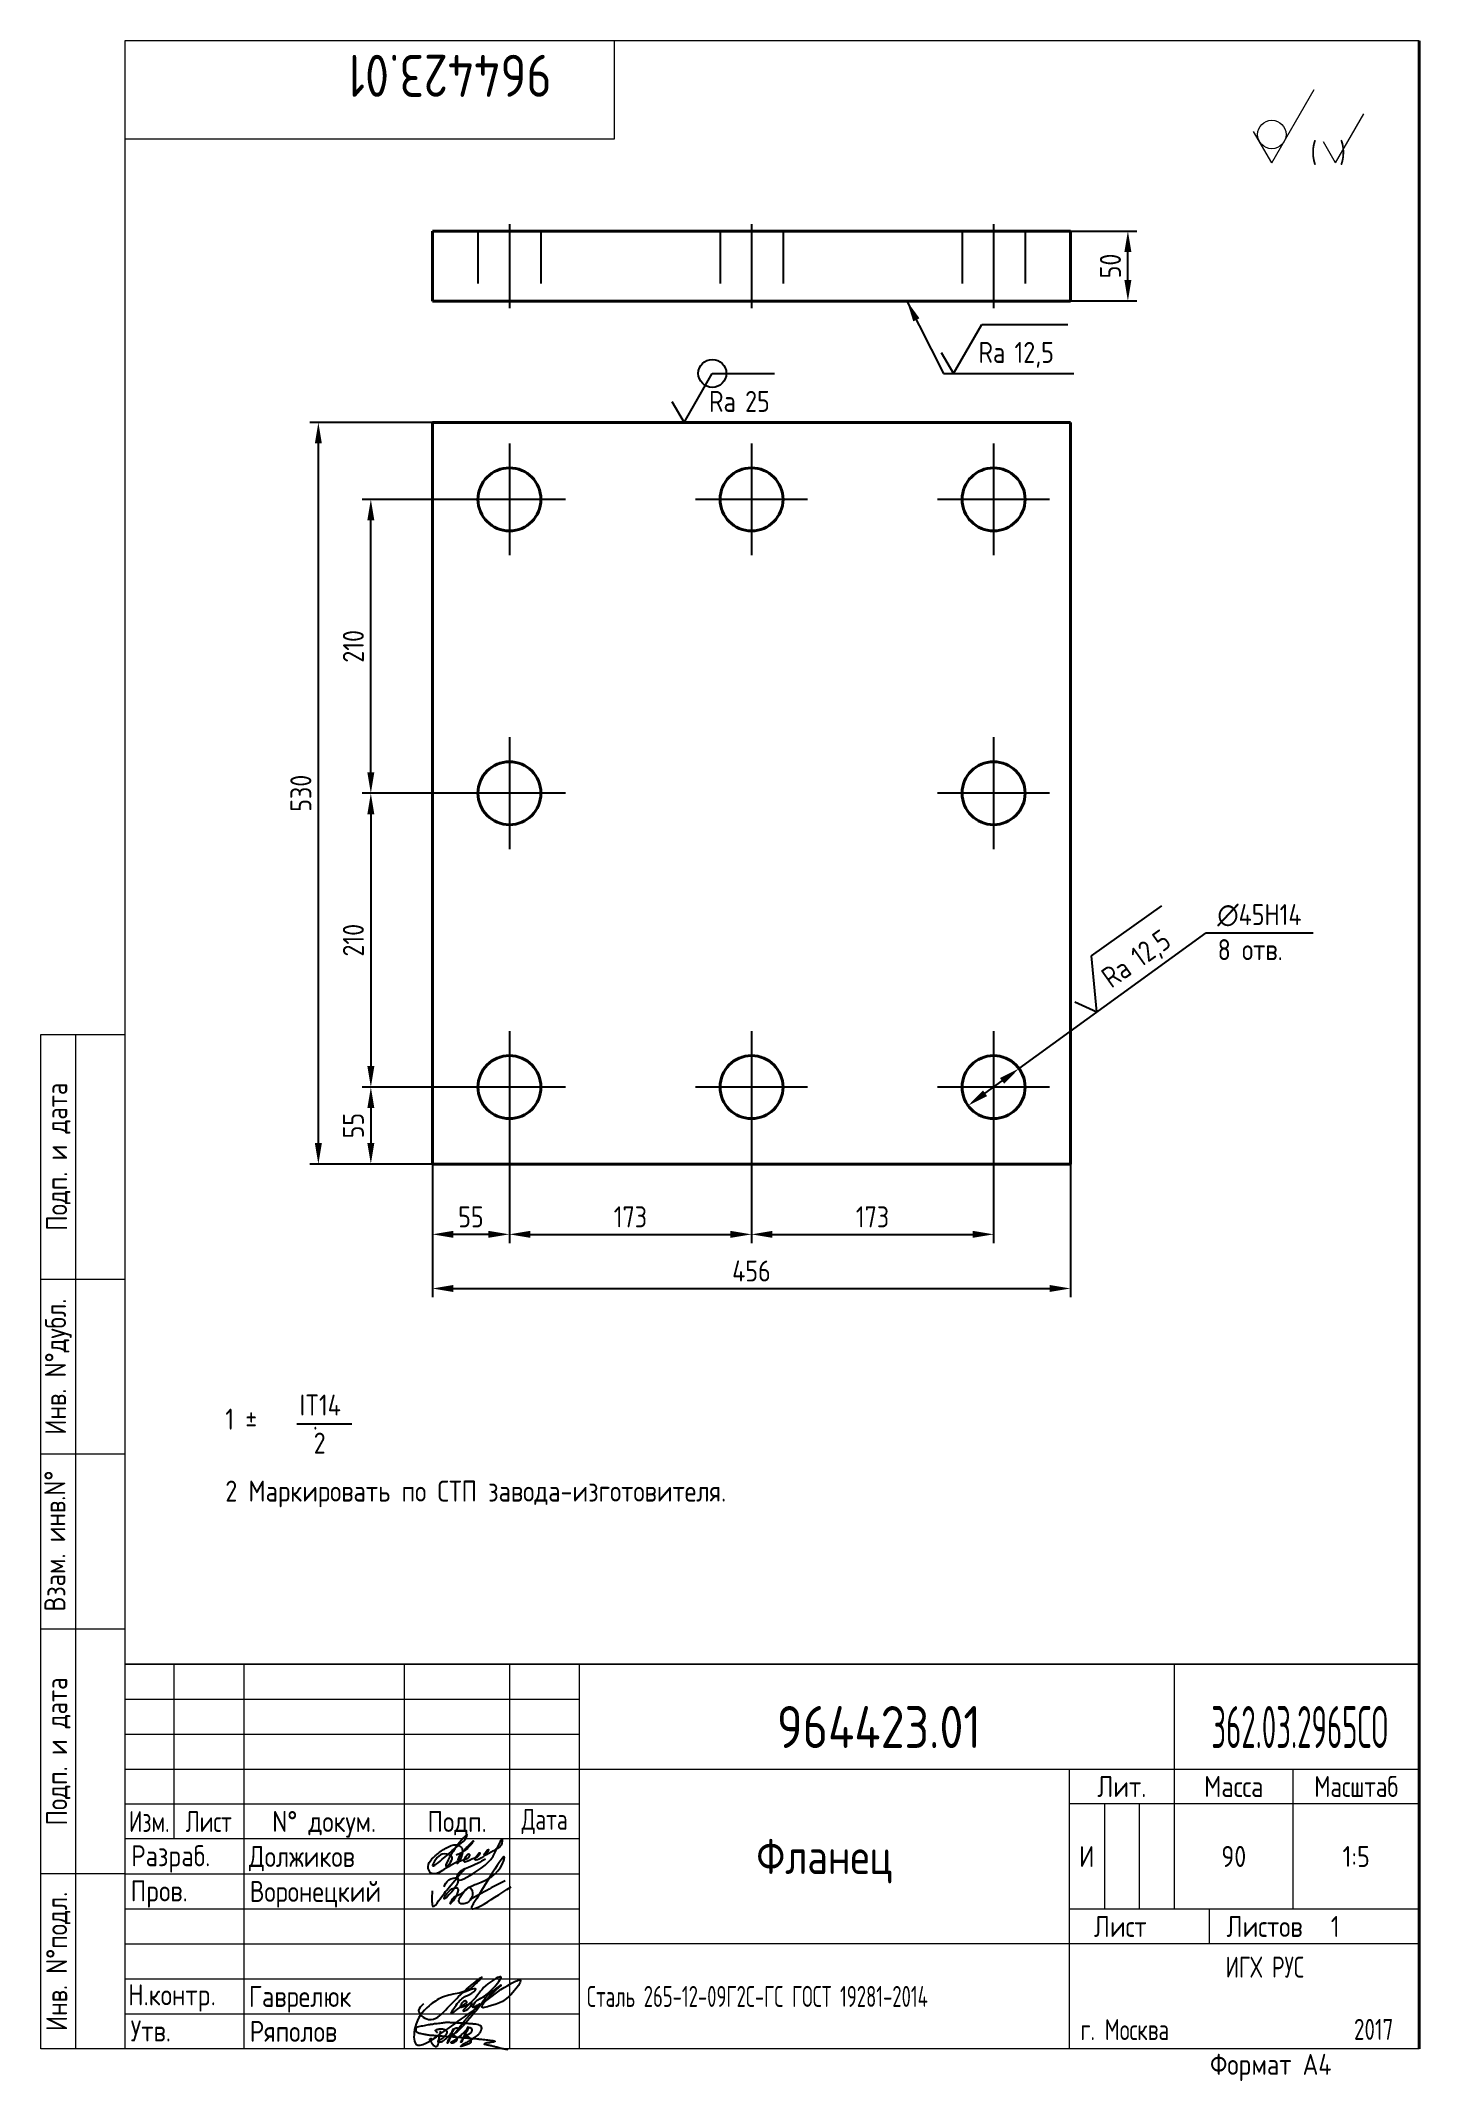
# Paper-space layout 'A4_MCad' of a CAD drawing. Header units: millimetres. Extents: x 12 to 209, y 0 to 292.
# The model-space entities are those that its viewports show. They can reach past a viewport. Long polylines and large blocks are cut down to what shows.
import ezdxf
from ezdxf.enums import TextEntityAlignment as Align

# ---------------------------------------------------------------- set-up
doc = ezdxf.new("R2010")
doc.units = ezdxf.units.MM
doc.header["$LTSCALE"] = 6
doc.linetypes.add('CENTER', pattern=[2, 1.25, -0.25, 0.25, -0.25])
doc.linetypes.add('HIDDEN', pattern=[0.375, 0.25, -0.125])
for name, color, linetype in [('Bord', 1, 'Continuous'), ('Cent', 5, 'CENTER'), ('DIM', 7, 'Continuous'), ('HIDE', 2, 'HIDDEN'), ('Text', 3, 'Continuous'), ('Textb', 6, 'Continuous')]:
    doc.layers.add(name, color=color, linetype=linetype)
doc.layers.add('Cont', color=6, linetype='Continuous', lineweight=40)
doc.layers.get('Defpoints').off()
doc.styles.add('Style1', font='romans.shx', dxfattribs={"width": 0.8})
doc.dimstyles.new('Dia5', dxfattribs={"dimscale": 5, "dimtxt": 3, "dimasz": 3, "dimexe": 1.25, "dimexo": 0, "dimgap": 1, "dimtad": 1, "dimtoh": 1, "dimdec": 3, "dimtxsty": 'Style1', "dimcen": 2.5, "dimclrt": 3, "dimadec": 0, "dimazin": 0, "dimtfac": 1, "dimtdec": 3, "dimtmove": 0, "dimatfit": 2, "dimfxl": 1, "dimarcsym": 0})
doc.dimstyles.new('Lin5', dxfattribs={"dimscale": 5, "dimtxt": 3, "dimasz": 3, "dimexe": 1.25, "dimexo": 0, "dimgap": 1, "dimtad": 1, "dimdec": 3, "dimtxsty": 'Style1', "dimcen": 2.5, "dimclrt": 3, "dimadec": 0, "dimazin": 0, "dimtfac": 1, "dimtdec": 3, "dimtmove": 0, "dimatfit": 3, "dimldrblk": 'DOT', "dimfxl": 1, "dimarcsym": 0})

# ---------------------------------------------------------------- blocks, each defined once
blk = doc.blocks.new('A4')
at = {"layer": 'Bord', "lineweight": 18}
for p, q in [((20, 55), (85, 55)), ((20, 50), (85, 50)), ((20, 45), (85, 45)), ((160, 40), (160, 25)), ((165, 40), (165, 25)), ((20, 30), (85, 30)), ((20, 25), (85, 25)), ((20, 20), (85, 20)), ((20, 15), (85, 15)), ((20, 10), (85, 10))]:
    blk.add_line(p, q, dxfattribs=at)
at = {"layer": 'Cont', "lineweight": 18}
for p, q in [((205, 292), (20, 292)), ((20, 292), (20, 5)), ((90, 278), (90, 292)), ((205, 292), (205, 5)), ((20, 278), (90, 278)), ((8, 5), (8, 150)), ((8, 150), (20, 150)), ((13, 5), (13, 150)), ((8, 115), (20, 115)), ((20, 90), (8, 90)), ((20, 65), (8, 65)), ((205, 60), (20, 60)), ((20, 60), (205, 60)), ((27, 60), (27, 35)), ((37, 60), (37, 5)), ((60, 5), (60, 60)), ((75, 60), (75, 5)), ((85, 5), (85, 60)), ((170, 60), (170, 25)), ((85, 45), (205, 45)), ((155, 5), (155, 45)), ((187, 25), (187, 45)), ((20, 40), (85, 40)), ((205, 40), (155, 40)), ((85, 35), (20, 35)), ((20, 30), (8, 30)), ((155, 25), (205, 25)), ((175, 25), (175, 20)), ((205, 20), (85, 20)), ((20, 5), (8, 5)), ((205, 5), (20, 5))]:
    blk.add_line(p, q, dxfattribs=at)
at = {"layer": 'Text', "lineweight": 18, "style": 'Style1', "width": 0.8}
for s, p in [('Подп. и дата', (10.5, 132.5)), ('Инв. N%%dдубл.', (10.5, 102.5)), ('Взам. инв.N%%d ', (10, 78.38)), ('Подп. и дата', (10.5, 47.5)), ('Инв. N%%dподл.', (10.5, 17.5))]:
    blk.add_text(s, height=3, rotation=90, dxfattribs=at).set_placement(p, align=Align.MIDDLE)
at = {"layer": 'Text', "lineweight": 18, "style": 'Style1'}
for s, width, p in [('Лит.', 0.8, (162.5, 42.5)), ('Масса', 0.8, (178.5, 42.5)), ('Масштаб', 0.75, (196, 42.5)), ('Изм.', 0.7, (23.5, 37.5)), ('Лист', 0.7, (32, 37.5)), ('N%%d докум.', 0.8, (48.5, 37.5)), ('Подп.', 0.8, (67.5, 37.5)), ('Лист', 0.8, (162.27, 22.5)), ('Листов', 0.8, (182.9, 22.5))]:
    blk.add_text(s, height=3, dxfattribs=dict(at, width=width)).set_placement(p, align=Align.MIDDLE_CENTER)
at = {"layer": 'Text', "lineweight": 18, "style": 'Style1', "width": 0.7}
for s, p in [('Дата', (80, 37.5)), ('ИГХ РУС', (182.94, 16.69))]:
    blk.add_text(s, height=3, dxfattribs=at).set_placement(p, align=Align.MIDDLE)
at = {"layer": 'Text', "lineweight": 18, "style": 'Style1'}
for s, width, p in [('Разpаб.', 0.8, (20.92, 31.1)), ('Пpов.', 0.8, (20.84, 26.08)), ('Н.контp.', 0.8, (20.48, 11.23)), ('Утв.', 0.8, (20.84, 6.06)), ('г. Москва', 0.7, (156.59, 6.25)), ('Фоpмат А4', 0.8, (175.11, 1.29))]:
    blk.add_text(s, height=3, dxfattribs=dict(at, width=width)).set_placement(p)
for tag, p, width in [('ФИО', (39, 31), 0.8), ('ФИО', (39, 26), 0.8), ('ГОСТ_СОРТАМЕНТА', (98.19, 14), 0.8), ('ФИО', (39, 11), 0.8), ('ФИО', (39, 6), 0.8), ('200', (192.85, 6.29), 0.7)]:
    blk.add_attdef(tag, p, '', height=3, dxfattribs=dict(at, width=width))
at = {"layer": 'Text', "lineweight": 18, "style": 'Style1', "width": 0.8}
for tag, p in [('И', (157.49, 32.5)), ('700', (178.5, 32.5)), ('1:20', (196, 32.5))]:
    blk.add_attdef(tag, text='', height=3, dxfattribs=at).set_placement(p, align=Align.MIDDLE)
blk.add_attdef('Сборочный_чертеж', text='', height=3, dxfattribs=at).set_placement((120, 21.3), align=Align.CENTER)
for tag, p in [('1', (171.12, 22.5)), ('2', (193, 22.5))]:
    blk.add_attdef(tag, text='', height=3, dxfattribs=at).set_placement(p, align=Align.MIDDLE_CENTER)
blk.add_attdef('ЛИСТ', text='', height=3, dxfattribs=at).set_placement((85.99, 12.5), align=Align.MIDDLE_LEFT)
at = {"layer": 'Text', "lineweight": 18, "style": 'Style1', "width": 0.7}
blk.add_attdef('%%OГОСТ_ТЕХ._ТРЕБОВАНИЙ', text='', height=3, dxfattribs=at).set_placement((98.19, 8), align=Align.BOTTOM_LEFT)
at = {"layer": 'Textb', "lineweight": 18, "style": 'Style1', "width": 0.8}
blk.add_attdef('1234567', (81, 290), '', height=6, rotation=180, dxfattribs=at)
blk.add_attdef('1234567', (123.4, 48), '', height=6, dxfattribs=at)
for tag, height, p in [('123ХЯ', 6, (183.62, 48)), ('НАИМЕНОВАНИЕ', 5, (120, 30))]:
    blk.add_attdef(tag, text='', height=height, dxfattribs=at).set_placement(p, align=Align.CENTER)
blk = doc.blocks.new('sherISO_12')
at = {"layer": 'Cont', "lineweight": 18}
for q in [(-15, -6.96), (-23.66, -12.96)]:
    blk.add_line((-21.06, -17.46), q, dxfattribs=at)
blk.add_circle((-21.06, -13.39), 2.03, dxfattribs=at)
at = {"layer": 'Text', "lineweight": 18}
for q in [(-7.92, -10.46), (-13.69, -14.46)]:
    blk.add_line((-11.96, -17.46), q, dxfattribs=at)
at = {"layer": 'Text', "lineweight": 18, "style": 'Style1', "width": 0.8}
blk.add_text('(  )', height=3, dxfattribs=at).set_placement((-15.53, -17.46))
blk = doc.blocks.new('A$C63F45750')
at = {"layer": 'Text'}
for points, knots in [([(3.17, 2.37), (3.12, 2.38), (3.04, 2.41), (2.94, 2.5), (2.85, 2.57), (2.79, 2.69), (2.87, 2.77), (2.99, 2.84), (3.16, 2.89), (3.36, 2.93), (3.6, 2.95), (3.82, 2.92), (4.05, 2.87), (4.25, 2.78), (4.45, 2.63), (4.46, 2.42), (4.38, 2.26), (4.28, 2.1), (4.17, 1.94), (4.03, 1.78), (3.89, 1.62), (3.75, 1.52), (3.63, 1.43), (3.49, 1.36), (3.35, 1.3), (3.24, 1.25), (3.16, 1.21), (3.12, 1.15), (3.19, 1.1), (3.27, 1.09), (3.4, 1.07), (3.55, 1.07), (3.72, 1.12), (3.92, 1.19), (4.1, 1.34), (4.26, 1.51), (4.44, 1.65), (4.59, 1.81), (4.74, 1.93), (4.84, 2.04), (4.93, 2.14), (5.07, 2.29), (5.19, 2.53), (5.28, 2.68), (5.35, 2.96), (5.23, 2.66), (5.2, 2.44), (5.04, 2.09), (4.95, 1.81), (4.86, 1.57), (4.75, 1.31), (4.67, 1.12), (4.46, 0.78), (4.62, 1.17), (4.71, 1.45), (4.88, 1.74), (5.01, 2), (5.08, 2.19), (5.19, 2.4), (5.32, 2.58), (5.4, 2.75), (5.52, 2.89), (5.65, 3.04), (5.85, 3.1), (6.02, 3.03), (6.08, 2.87), (6.03, 2.7), (5.9, 2.51), (5.7, 2.37), (5.55, 2.23), (5.4, 2.17), (5.31, 2.12), (5.12, 2.09), (5.35, 2.07), (5.48, 2), (5.64, 1.93), (5.75, 1.8), (5.85, 1.67), (5.89, 1.54), (5.89, 1.37), (5.8, 1.2), (5.63, 1.06), (5.41, 0.94), (5.23, 0.86), (5.02, 0.92), (5.13, 1.1), (5.28, 1.16), (5.44, 1.27), (5.61, 1.36), (5.74, 1.46), (5.86, 1.53), (5.95, 1.61), (6.05, 1.69), (6.15, 1.77), (6.28, 1.87), (6.46, 2.02), (6.65, 2.19), (6.83, 2.37), (6.98, 2.49), (7.11, 2.61), (7.2, 2.74), (7.32, 2.84), (7.42, 2.97), (7.48, 3.08), (7.48, 3.27), (7.34, 3.08), (7.28, 2.94), (7.18, 2.69), (7.1, 2.46), (7, 2.22), (6.93, 1.98), (6.83, 1.78), (6.73, 1.55), (6.67, 1.34), (6.6, 1.14), (6.56, 1.03), (6.39, 0.99), (6.62, 1.33), (6.75, 1.54), (6.93, 1.87), (7.05, 2.08), (7.18, 2.32), (7.33, 2.6), (7.47, 2.89), (7.6, 3.07), (7.79, 3.18), (7.95, 3.01), (8, 2.81), (7.99, 2.62), (7.94, 2.46), (7.83, 2.33), (7.69, 2.22), (7.53, 2.11), (7.37, 2.03), (7.21, 1.99), (7.11, 1.97), (6.89, 1.98), (7.07, 1.94), (7.15, 1.9), (7.27, 1.88), (7.39, 1.84), (7.52, 1.81), (7.62, 1.72), (7.7, 1.62), (7.78, 1.51), (7.83, 1.39), (7.87, 1.26), (7.88, 1.13), (7.86, 0.99), (7.75, 0.88), (7.6, 0.77), (7.4, 0.73), (7.19, 0.66), (6.97, 0.55), (6.71, 0.48), (6.57, 0.44), (6.42, 0.42), (6.52, 0.58), (6.61, 0.64), (6.81, 0.78), (7.06, 0.89), (7.33, 1.04), (7.55, 1.16), (7.7, 1.24), (7.84, 1.32), (7.99, 1.43), (8.21, 1.58), (8.48, 1.76), (8.74, 1.95), (8.97, 2.12), (9.1, 2.29), (9.23, 2.44), (9.3, 2.6), (9.37, 2.74), (9.42, 2.92), (9.45, 3.13), (9.21, 3.48), (8.67, 3.59), (8.09, 3.63), (7.57, 3.66), (7.06, 3.74), (6.57, 3.75), (6.09, 3.74), (5.67, 3.78), (5.28, 3.78), (4.96, 3.81), (4.65, 3.83), (4.31, 3.82), (3.97, 3.79), (3.61, 3.74), (3.22, 3.67), (2.86, 3.66), (2.53, 3.61), (2.18, 3.52), (1.78, 3.54), (1.38, 3.37), (0.96, 3.35), (0.58, 3.24), (0.25, 3.19), (0.03, 3.06), (-0.03, 2.83), (0.02, 2.6), (0.26, 2.38), (0.59, 2.33), (1, 2.2), (1.48, 2.15), (1.93, 2.05), (2.35, 2.02), (2.72, 2.01), (3.11, 1.94), (3.68, 1.94), (4.25, 1.83), (4.91, 1.87), (5.53, 1.76), (6.13, 1.72), (6.73, 1.71), (7.32, 1.62), (7.99, 1.55), (8.64, 1.54), (9.16, 1.46), (9.61, 1.42), (10.03, 1.4), (10.41, 1.32), (10.73, 1.29), (11.01, 1.24), (11.18, 1.23), (11.42, 1.14), (11.18, 1.06), (11.01, 1.03), (10.71, 0.98), (10.37, 0.92), (10.1, 0.91), (9.65, 0.75), (10.22, 0.67), (10.54, 0.59), (11.08, 0.47), (11.61, 0.35), (12.17, 0.15), (12.64, 0.08), (12.98, 0.03), (13.11, 0.01), (13.18, 0)], [0, 0, 0, 0, 0.153866, 0.270441, 0.388867, 0.510533, 0.592156, 0.71333, 0.90842, 1.11344, 1.349254, 1.61246, 1.782219, 2.047249, 2.291879, 2.451528, 2.651081, 2.806158, 3.017979, 3.227348, 3.462381, 3.633009, 3.75766, 3.920516, 4.080796, 4.214529, 4.291786, 4.349969, 4.397594, 4.50822, 4.594826, 4.799244, 4.954392, 5.128468, 5.437537, 5.632649, 5.842485, 6.094987, 6.293219, 6.410959, 6.551192, 6.687808, 7.022147, 7.294342, 7.425356, 7.52079, 7.946481, 8.313051, 8.59833, 8.833695, 9.090496, 9.427695, 9.601191, 9.883219, 10.093306, 10.673943, 10.798776, 10.974628, 11.287247, 11.486184, 11.648652, 11.848902, 12.027194, 12.25348, 12.40059, 12.537783, 12.716293, 12.91523, 13.208551, 13.438489, 13.549668, 13.67779, 13.77127, 13.930001, 14.029091, 14.272112, 14.434836, 14.547084, 14.739051, 14.830983, 15.061241, 15.268922, 15.500489, 15.788979, 15.879568, 16.024283, 16.221854, 16.418714, 16.593102, 16.783247, 16.91018, 17.018213, 17.135263, 17.278205, 17.430482, 17.620087, 17.979626, 18.191789, 18.388716, 18.565718, 18.714854, 18.857929, 19.039974, 19.171375, 19.283034, 19.400085, 19.618058, 19.882245, 20.150781, 20.377854, 20.649532, 20.89723, 21.042543, 21.40016, 21.557817, 21.667145, 21.752781, 21.926256, 22.412297, 22.813145, 22.961412, 23.171289, 23.607257, 23.940428, 24.110007, 24.291214, 24.48084, 24.697609, 24.904078, 25.034245, 25.218018, 25.407651, 25.573473, 25.787447, 25.930292, 26.051316, 26.18846, 26.285312, 26.406799, 26.52425, 26.630463, 26.793722, 26.898606, 27.029313, 27.171012, 27.314101, 27.419918, 27.580557, 27.709367, 27.829268, 28.024364, 28.266961, 28.41242, 28.705761, 28.989137, 29.187748, 29.233768, 29.332802, 29.529535, 29.667094, 30.039923, 30.332117, 30.61061, 30.769982, 30.856778, 31.109923, 31.313488, 31.656425, 32.066331, 32.296628, 32.49714, 32.710276, 32.891468, 33.014834, 33.177747, 33.444503, 33.618009, 34.409008, 34.914636, 35.419802, 35.95397, 36.458179, 36.88069, 37.388403, 37.738353, 38.034261, 38.353468, 38.693154, 39.037638, 39.391136, 39.787481, 40.203773, 40.488977, 40.784975, 41.26625, 41.668005, 42.070065, 42.499388, 42.869834, 43.079573, 43.213439, 43.554591, 43.717296, 44.153724, 44.506336, 45.019111, 45.587859, 45.90191, 46.270392, 46.703958, 47.093115, 47.952647, 48.44014, 49.079253, 49.808223, 50.268654, 50.851051, 51.604831, 52.298429, 52.776925, 53.1907, 53.661988, 54.042386, 54.348524, 54.616841, 54.853814, 54.983777, 55.126096, 55.333328, 55.613101, 56.008732, 56.315809, 56.59982, 56.87931, 57.399251, 57.889617, 58.432507, 59.066698, 59.660314, 59.862668, 60.07277, 60.07277, 60.07277, 60.07277]), ([(2.31, 1.53), (2.26, 1.52), (2.17, 1.51), (2.06, 1.48), (1.93, 1.38), (2.07, 1.25), (2.14, 1.11), (2.26, 0.93), (2.39, 0.72), (2.57, 0.54), (2.71, 0.44), (2.86, 0.4), (3.02, 0.43), (3.14, 0.54), (3.21, 0.79), (3.25, 1.07), (3.31, 1.4), (3.35, 1.67), (3.38, 1.92), (3.47, 2.19), (3.5, 2.43), (3.54, 2.59), (3.56, 2.64)], [0, 0, 0, 0, 0.15847, 0.269731, 0.363591, 0.555514, 0.688037, 0.848606, 1.204359, 1.433632, 1.58673, 1.729549, 1.880686, 2.057874, 2.19169, 2.63505, 2.928153, 3.184121, 3.441863, 3.696117, 4.025873, 4.178055, 4.178055, 4.178055, 4.178055])]:
    blk.add_open_spline(points, degree=3, knots=knots, dxfattribs=at)
blk = doc.blocks.new('*D24')
at = {"layer": 'DIM', "color": 0, "lineweight": -2, "transparency": 16777216}
for p, q in [((192, 448.6), (192, 377.1)), ((137, 433.6), (137, 377.1)), ((177, 383.4), (152, 383.4))]:
    blk.add_line(p, q, dxfattribs=at)
at = {"layer": 'DIM', "color": 0, "transparency": 16777216}
for points in [[(152, 385.9), (152, 380.9), (137, 383.4)], [(177, 385.9), (177, 380.9), (192, 383.4)]]:
    blk.add_solid(points, dxfattribs=at)
at = {"layer": 'DIM', "color": 3, "transparency": 16777216, "insert": (164.5, 395.9), "char_height": 15, "attachment_point": 5, "style": 'Style1'}
blk.add_mtext('\\A1;55', dxfattribs=at)
blk = doc.blocks.new('_Dot')
at = {"color": 0, "linetype": 'ByBlock', "lineweight": -2}
blk.add_line((-0.5, 0), (-1, 0), dxfattribs=at)
at = {"color": 0, "linetype": 'ByBlock', "const_width": 0.5}
blk.add_lwpolyline([(-0.25, 0, 1), (0.25, 0, 1)], format="xyb", close=True, dxfattribs=at)
blk = doc.blocks.new('*D25')
at = {"layer": 'DIM', "color": 0, "lineweight": -2, "transparency": 16777216}
for p, q in [((192, 448.6), (192, 377.1)), ((365, 448.6), (365, 377.1)), ((207, 383.4), (350, 383.4))]:
    blk.add_line(p, q, dxfattribs=at)
at = {"layer": 'DIM', "color": 0, "transparency": 16777216}
for points in [[(207, 385.9), (207, 380.9), (192, 383.4)], [(350, 385.9), (350, 380.9), (365, 383.4)]]:
    blk.add_solid(points, dxfattribs=at)
at = {"layer": 'DIM', "color": 3, "transparency": 16777216, "insert": (278.5, 395.9), "char_height": 15, "attachment_point": 5, "style": 'Style1'}
blk.add_mtext('\\A1;173', dxfattribs=at)
blk = doc.blocks.new('*D26')
at = {"layer": 'DIM', "color": 0, "lineweight": -2, "transparency": 16777216}
for p, q in [((365, 448.6), (365, 377.1)), ((538, 448.6), (538, 377.1)), ((380, 383.4), (523, 383.4))]:
    blk.add_line(p, q, dxfattribs=at)
at = {"layer": 'DIM', "color": 0, "transparency": 16777216}
for points in [[(380, 385.9), (380, 380.9), (365, 383.4)], [(523, 385.9), (523, 380.9), (538, 383.4)]]:
    blk.add_solid(points, dxfattribs=at)
at = {"layer": 'DIM', "color": 3, "transparency": 16777216, "insert": (451.5, 395.9), "char_height": 15, "attachment_point": 5, "style": 'Style1'}
blk.add_mtext('\\A1;173', dxfattribs=at)
blk = doc.blocks.new('*D27')
at = {"layer": 'DIM', "color": 0, "lineweight": -2, "transparency": 16777216}
for p, q in [((152, 908.6), (86.8, 908.6)), ((93, 713.6), (93, 893.6)), ((152, 698.6), (86.8, 698.6))]:
    blk.add_line(p, q, dxfattribs=at)
at = {"layer": 'DIM', "color": 0, "transparency": 16777216}
for points in [[(90.5, 893.6), (95.5, 893.6), (93, 908.6)], [(90.5, 713.6), (95.5, 713.6), (93, 698.6)]]:
    blk.add_solid(points, dxfattribs=at)
at = {"layer": 'DIM', "color": 3, "transparency": 16777216, "insert": (80.5, 803.6), "char_height": 15, "attachment_point": 5, "rotation": 90, "style": 'Style1'}
blk.add_mtext('\\A1;210', dxfattribs=at)
blk = doc.blocks.new('*D28')
at = {"layer": 'DIM', "color": 0, "lineweight": -2, "transparency": 16777216}
for p, q in [((137, 433.6), (137, 338.5)), ((593, 433.6), (593, 338.5)), ((152, 344.7), (578, 344.7))]:
    blk.add_line(p, q, dxfattribs=at)
at = {"layer": 'DIM', "color": 0, "transparency": 16777216}
for points in [[(152, 347.2), (152, 342.2), (137, 344.7)], [(578, 347.2), (578, 342.2), (593, 344.7)]]:
    blk.add_solid(points, dxfattribs=at)
at = {"layer": 'DIM', "color": 3, "transparency": 16777216, "insert": (365, 357.2), "char_height": 15, "attachment_point": 5, "style": 'Style1'}
blk.add_mtext('\\A1;456', dxfattribs=at)
blk = doc.blocks.new('*D29')
at = {"layer": 'DIM', "color": 0, "lineweight": -2, "transparency": 16777216}
for p, q in [((556.2, 501.9), (689.9, 598.9)), ((689.9, 598.9), (761.1, 598.9)), ((532, 484.2), (544.1, 493))]:
    blk.add_line(p, q, dxfattribs=at)
at = {"layer": 'DIM', "color": 0, "transparency": 16777216}
for points in [[(542.6, 495.1), (545.6, 491), (556.2, 501.9)], [(530.5, 486.2), (533.4, 482.2), (519.8, 475.4)]]:
    blk.add_solid(points, dxfattribs=at)
at = {"layer": 'DIM', "color": 3, "transparency": 16777216, "insert": (728, 611.4), "char_height": 15, "attachment_point": 5, "style": 'Style1'}
blk.add_mtext('∅45H14', dxfattribs=at)
blk = doc.blocks.new('*D30')
at = {"layer": 'DIM', "color": 0, "linetype": 'ByBlock', "lineweight": -2, "transparency": 16777216}
for p, q in [((152, 698.6), (86.8, 698.6)), ((93, 683.6), (93, 503.6)), ((152, 488.6), (86.8, 488.6))]:
    blk.add_line(p, q, dxfattribs=at)
at = {"layer": 'DIM', "color": 0, "transparency": 16777216}
for points in [[(90.5, 683.6), (95.5, 683.6), (93, 698.6)], [(90.5, 503.6), (95.5, 503.6), (93, 488.6)]]:
    blk.add_solid(points, dxfattribs=at)
at = {"layer": 'DIM', "color": 3, "transparency": 16777216, "insert": (80.5, 593.6), "char_height": 15, "attachment_point": 5, "rotation": 90, "style": 'Style1'}
blk.add_mtext('210', dxfattribs=at)
blk = doc.blocks.new('sherISO_01')
at = {"layer": 'Text'}
blk.add_line((4.04, 7), (16.36, 7), dxfattribs=at)
blk.add_lwpolyline([(-1.73, 3), (0, 0), (4.04, 7)], dxfattribs=at)
at = {"layer": 'Text', "style": 'Style1', "width": 0.8}
blk.add_text('Ra', height=3, dxfattribs=at).set_placement((3.58, 1.5))
blk.add_attdef('12,5', (8.73, 1.5), '', height=3, dxfattribs=at)
blk = doc.blocks.new('*D31')
at = {"layer": 'DIM', "color": 0, "lineweight": -2, "transparency": 16777216}
for p, q in [((152, 488.6), (86.8, 488.6)), ((93, 473.6), (93, 448.6)), ((137, 433.6), (86.8, 433.6))]:
    blk.add_line(p, q, dxfattribs=at)
at = {"layer": 'DIM', "color": 0, "transparency": 16777216}
for points in [[(90.5, 473.6), (95.5, 473.6), (93, 488.6)], [(90.5, 448.6), (95.5, 448.6), (93, 433.6)]]:
    blk.add_solid(points, dxfattribs=at)
at = {"layer": 'DIM', "color": 3, "transparency": 16777216, "insert": (80.5, 461.1), "char_height": 15, "attachment_point": 5, "rotation": 90, "style": 'Style1'}
blk.add_mtext('55', dxfattribs=at)
blk = doc.blocks.new('*D32')
at = {"layer": 'DIM', "color": 0, "lineweight": -2, "transparency": 16777216}
for p, q in [((593, 1100.4), (640.3, 1100.4)), ((634, 1065.4), (634, 1085.4)), ((593, 1050.4), (640.3, 1050.4))]:
    blk.add_line(p, q, dxfattribs=at)
at = {"layer": 'DIM', "color": 0, "transparency": 16777216}
for points in [[(631.5, 1085.4), (636.5, 1085.4), (634, 1100.4)], [(631.5, 1065.4), (636.5, 1065.4), (634, 1050.4)]]:
    blk.add_solid(points, dxfattribs=at)
at = {"layer": 'DIM', "color": 3, "transparency": 16777216, "insert": (621.5, 1075.4), "char_height": 15, "attachment_point": 5, "rotation": 90, "style": 'Style1'}
blk.add_mtext('50', dxfattribs=at)
blk = doc.blocks.new('*D33')
at = {"layer": 'DIM', "color": 0, "lineweight": -2, "transparency": 16777216}
for p, q in [((137, 963.6), (49.3, 963.6)), ((55.5, 448.6), (55.5, 948.6)), ((137, 433.6), (49.3, 433.6))]:
    blk.add_line(p, q, dxfattribs=at)
at = {"layer": 'DIM', "color": 0, "transparency": 16777216}
for points in [[(53, 948.6), (58, 948.6), (55.5, 963.6)], [(53, 448.6), (58, 448.6), (55.5, 433.6)]]:
    blk.add_solid(points, dxfattribs=at)
at = {"layer": 'DIM', "color": 3, "transparency": 16777216, "insert": (43, 698.6), "char_height": 15, "attachment_point": 5, "rotation": 90, "style": 'Style1'}
blk.add_mtext('530', dxfattribs=at)
blk = doc.blocks.new('A$C6CF913E7')
at = {"layer": 'Text'}
blk.add_circle((0, 0), 2, dxfattribs=at)
blk = doc.blocks.new('sherISO_07')
at = {"layer": 'Text'}
blk.add_line((4.04, 7), (12.93, 7), dxfattribs=at)
blk.add_lwpolyline([(-1.73, 3), (0, 0), (4.04, 7)], dxfattribs=at)
blk.add_blockref('A$C6CF913E7', (4.04, 7))
at = {"layer": 'Text', "style": 'Style1', "width": 0.8}
blk.add_text('Ra', height=3, dxfattribs=at).set_placement((3.58, 1.5))
blk.add_attdef('25', (8.73, 1.5), '', height=3, dxfattribs=at)

msp = doc.modelspace()

# ---------------------------------------------------------------- linework, layer by layer
at = {"layer": 'Cent'}
for p, q in [((192.0329, 1105.3712), (192.0329, 1045.3712)), ((365.0329, 1105.3712), (365.0329, 1045.3712)), ((538.0312, 1105.3712), (538.0312, 1045.3712)), ((192.0371, 948.6352), (192.0371, 868.6352)), ((365.0371, 948.6352), (365.0371, 868.6352)), ((538.0371, 948.6352), (538.0371, 868.6352)), ((232.0371, 908.6352), (152.0371, 908.6352)), ((405.0371, 908.6352), (325.0371, 908.6352)), ((578.0371, 908.6352), (498.0371, 908.6352)), ((192.0371, 738.6352), (192.0371, 658.6352)), ((538.0371, 738.6352), (538.0371, 658.6352)), ((232.0371, 698.6352), (152.0371, 698.6352)), ((578.0371, 698.6352), (498.0371, 698.6352)), ((192.0371, 528.6352), (192.0371, 448.6352)), ((365.0371, 528.6352), (365.0371, 448.6352)), ((538.0371, 528.6352), (538.0371, 448.6352)), ((232.0371, 488.6352), (152.0371, 488.6352)), ((405.0371, 488.6352), (325.0371, 488.6352)), ((578.0371, 488.6352), (498.0371, 488.6352))]:
    msp.add_line(p, q, dxfattribs=at)
at = {"layer": 'Cont'}
for p, q in [((137.0372, 1100.3712), (593.0329, 1100.3712)), ((137.0372, 1100.3712), (137.0372, 1050.3712)), ((593.0329, 1100.3712), (593.0329, 1050.3712)), ((137.0372, 1050.3712), (593.0329, 1050.3712)), ((593.0371, 963.6352), (137.0371, 963.6352)), ((137.0371, 963.6352), (137.0371, 433.6352)), ((593.0371, 963.6352), (593.0371, 433.6352)), ((137.0371, 433.6352), (593.0371, 433.6352))]:
    msp.add_line(p, q, dxfattribs=at)
for centre in [(192.0371, 908.6352), (365.0371, 908.6352), (538.0371, 908.6352), (192.0371, 698.6352), (538.0371, 698.6352), (192.0371, 488.6352), (365.0371, 488.6352), (538.0371, 488.6352)]:
    msp.add_circle(centre, 22.5, dxfattribs=at)
at = {"layer": 'DIM'}
msp.add_line((737.8398, 598.9478), (766.4921, 598.9478), dxfattribs=at)
at = {"layer": 'HIDE'}
for p, q in [((169.5329, 1100.3712), (169.5329, 1050.3712)), ((214.5329, 1100.3712), (214.5329, 1050.3712)), ((342.5329, 1100.3712), (342.5329, 1050.3712)), ((387.5329, 1100.3712), (387.5329, 1050.3712)), ((515.5312, 1100.3712), (515.5312, 1050.3712)), ((560.5312, 1100.3712), (560.5312, 1050.3712))]:
    msp.add_line(p, q, dxfattribs=at)

# ---------------------------------------------------------------- block references
at = {"layer": 'DIM', "xscale": 5, "yscale": 5, "zscale": 5}
for name, p, values in [('sherISO_01', (509.3242, 998.6549), {'12,5': '12,5'}), ('sherISO_07', (316.8076, 963.6352), {'25': '25'})]:
    msp.add_blockref(name, p, dxfattribs=at).add_auto_attribs(values)
at = {"layer": 'DIM', "xscale": 5, "yscale": 5, "zscale": 5, "rotation": 35.384193157186246}
msp.add_blockref('sherISO_01', (611.9003, 542.3037), dxfattribs=at).add_auto_attribs({'12,5': '12,5'})

# ---------------------------------------------------------------- texts
at = {"layer": 'Text', "style": 'Style1', "width": 0.8}
msp.add_text('8 отв.', height=15, dxfattribs=at).set_placement((698.1205, 579.3376))

# ---------------------------------------------------------------- dimensions: what is measured, and where the dimension line sits
at = {"layer": 'DIM'}
for base, p1, p2, picture, middle in [((634.0291, 1100.3712), (593.0329, 1050.3712), (593.0329, 1100.3712), '*D32', (621.5291, 1075.3712)), ((55.529, 963.6352), (137.0371, 433.6352), (137.0371, 963.6352), '*D33', (43.029, 698.6352)), ((93.0144, 433.6352), (152.0371, 488.6352), (137.0371, 433.6352), '*D31', (80.5144, 461.1352))]:
    dim = msp.add_linear_dim(base=base, p1=p1, p2=p2, angle=90, dimstyle='Dia5', dxfattribs=at)
    dim.commit()
    dim.dimension.update_dxf_attribs({"geometry": picture, "text_midpoint": middle})
for base, p2, override, picture, middle in [((93.0144, 908.6352), (152.0371, 908.6352), {"dimtfac": 0.666667, "dimtdec": 0, "dimtolj": 1, "dimtzin": 0}, '*D27', (80.5144, 803.6352)), ((93.0144, 488.6352), (152.0371, 488.6352), {"dimarcsym": 1}, '*D30', (80.5144, 593.6352))]:
    dim = msp.add_linear_dim(base=base, p1=(152.0371, 698.6352), p2=p2, angle=90, dimstyle='Lin5', override=override, dxfattribs=at)
    dim.commit()
    dim.dimension.update_dxf_attribs({"geometry": picture, "text_midpoint": middle})
dim = msp.add_diameter_dim_2p(p1=(519.8347, 475.4094), p2=(556.2396, 501.8609), text='<>H14', dimstyle='Dia5', dxfattribs=at)
dim.commit()
dim.dimension.update_dxf_attribs({"geometry": '*D29', "text_midpoint": (728.0014, 598.9478), "dimtype": 163})
for base, p1, p2, picture, middle in [((137.0371, 383.3671), (192.0371, 448.6352), (137.0371, 433.6352), '*D24', (164.5371, 395.8671)), ((365.0371, 383.3671), (192.0371, 448.6352), (365.0371, 448.6352), '*D25', (278.5371, 395.8671)), ((538.0371, 383.3671), (365.0371, 448.6352), (538.0371, 448.6352), '*D26', (451.5371, 395.8671)), ((593.0371, 344.7021), (137.0371, 433.6352), (593.0371, 433.6352), '*D28', (365.0371, 357.2021))]:
    dim = msp.add_linear_dim(base=base, p1=p1, p2=p2, dimstyle='Lin5', override={"dimtfac": 0.666667, "dimtdec": 0, "dimtolj": 1, "dimtzin": 0}, dxfattribs=at)
    dim.commit()
    dim.dimension.update_dxf_attribs({"geometry": picture, "text_midpoint": middle})

# ---------------------------------------------------------------- leaders
at = {"layer": 'DIM', "annotation_type": 0, "has_hookline": 1, "hookline_direction": 0}
msp.add_leader([(476.0744, 1050.3712), (502.1225, 998.6549), (589.3394, 998.6549)], dimstyle='Dia5', dxfattribs=at)

psp = doc.layouts.new('A4_MCad')

# ---------------------------------------------------------------- linework, layer by layer
at = {"layer": 'Cont'}
psp.add_line((209.44, 292), (209.44, 5), dxfattribs=at)
at = {"layer": 'Text'}
psp.add_line((49.02, 94.31), (56.88, 94.31), dxfattribs=at)
for points, knots in [([(75.99, 32.12), (75.23, 31.7), (73.92, 30.98), (72.04, 30.39), (71.72, 28.46), (76.65, 31.56), (76.98, 32.17), (78.39, 35.2), (78.36, 33.76), (77.48, 33.64), (75.29, 32.16), (76.6, 33.91), (76.07, 32.4), (73.54, 31.29), (75.43, 33.46), (74.89, 32.26), (74.16, 32.29), (72.29, 31.05), (73.63, 33.31), (73.75, 32.22), (71.85, 31.78), (70.57, 30.94), (68.43, 29.59), (67.38, 31.33), (68.89, 32.74), (70.29, 33.71), (71.57, 34.34), (72.53, 33.93), (72.94, 32.94), (71.64, 30.63), (72.34, 32.91), (72.95, 33.36), (74.59, 35.18), (73.6, 33.72), (72.87, 33.18), (72.07, 32.79), (71.82, 32.67)], [0, 0, 0, 0, 2.703743, 4.672825, 5.02799, 7.955933, 13.437489, 13.883188, 14.189441, 16.413959, 17.478513, 18.47964, 18.959294, 20.910841, 22.003091, 22.470554, 23.533771, 24.710748, 26.01626, 26.201331, 27.488187, 30.382065, 32.258784, 33.069724, 35.439902, 37.010787, 38.612861, 39.32109, 39.818865, 41.83144, 42.782113, 44.494961, 45.867914, 46.467245, 48.290622, 49.101188, 49.101188, 49.101188, 49.101188]), ([(70.34, 31.34), (70.76, 32.25), (71.3, 33.43), (73.57, 36), (73.12, 34.84), (71.61, 33.81), (67.41, 29.7), (69.06, 32.44), (70.04, 33.12), (71.6, 32.43), (70.96, 31.63), (70.44, 30.94), (70.28, 31.2), (70.32, 31.29), (70.34, 31.34)], [0, 0, 0, 0, 4.062617, 5.226919, 5.800291, 6.663227, 11.774431, 12.938639, 14.11351, 15.354081, 16.396133, 16.918576, 17.03251, 17.182794, 17.182794, 17.182794, 17.182794]), ([(70.07, 28.15), (70.23, 28.52), (70.55, 29.27), (73.05, 29.83), (71.25, 27.38), (69.73, 26.05), (70.78, 28.04), (72.92, 28.12), (70.45, 24.82), (71.51, 27.03), (72.68, 26.92), (73.65, 28.42), (74.49, 27.05), (73.66, 25.71), (71.62, 25.71), (73.2, 28.11), (75.61, 28.78), (77.98, 30.07), (79.47, 34.5), (75.69, 27.96), (73.03, 23.82), (76.49, 26.09), (79.64, 28.15)], [0, 0, 0, 0, 1.213353, 2.399709, 5.497648, 5.861317, 7.611627, 8.43806, 10.837371, 11.583123, 13.461301, 14.534506, 15.162086, 17.217848, 17.944717, 20.123775, 21.948027, 26.460707, 27.144718, 34.52243, 35.159468, 41.304292, 41.304292, 41.304292, 41.304292]), ([(68.39, 27.59), (68.34, 27.14), (68.28, 26.47), (68.43, 24.93), (69.77, 26.83), (70.9, 28.26), (72.28, 29.87), (73.09, 30.81)], [0, 0, 0, 0, 1.523947, 2.237958, 3.351836, 5.856423, 9.374056, 9.374056, 9.374056, 9.374056]), ([(78.81, 29.04), (78.04, 28.65), (76.33, 27.77), (74.66, 26.82), (73.74, 26.29)], [0, 0, 0, 0, 2.587978, 5.77327, 5.77327, 5.77327, 5.77327]), ([(67.13, 11.45), (66.79, 11.14), (65.91, 10.33), (68.3, 8.47), (71.43, 11.73), (72.92, 13.35), (75.81, 15.56), (73.91, 13.49), (72.5, 12.96), (69.81, 12.58), (67.5, 10.92), (65.77, 8.87), (65.62, 4.36), (71.78, 8.73), (75.53, 11.33), (78.81, 14.04), (81.49, 15.17), (79.16, 11.83), (77.87, 11.52), (74.56, 10.46), (76.83, 12.89), (78.9, 14.61), (76.21, 12.8), (75.1, 10.7), (70.32, 5.57), (72.92, 9.05), (76.04, 12.28), (73.9, 10.47), (74.46, 11.8), (75.62, 12.33), (76.8, 13.19), (79.06, 16.03), (75.44, 13.92), (75.14, 12.62), (72.1, 10.02), (73.72, 10.71), (74.32, 11.94), (73.26, 11.15), (71.96, 10.63), (73.02, 12.27), (73.37, 11.56), (72.3, 11.1), (70.5, 9.34), (71.99, 11.58), (72.9, 12.54), (74.06, 12.86), (75.01, 13.89), (73.76, 13.41), (72.72, 13.01)], [0, 0, 0, 0, 1.17994, 3.087717, 5.863103, 12.338328, 12.854096, 14.088578, 16.834551, 19.302558, 21.570562, 25.210018, 27.650956, 31.348291, 40.129863, 44.562748, 45.223917, 46.979401, 51.214655, 52.099288, 55.323111, 56.227801, 58.471865, 60.028126, 65.752911, 68.466223, 71.038525, 71.934922, 72.780229, 73.495807, 76.028152, 77.999346, 80.11892, 83.1954, 85.334448, 86.270878, 87.060466, 88.110212, 88.803314, 89.989889, 90.197567, 90.706974, 92.884587, 94.19917, 96.055742, 97.375783, 97.753899, 99.636325, 99.636325, 99.636325, 99.636325])]:
    psp.add_open_spline(points, degree=3, knots=knots, dxfattribs=at)

# ---------------------------------------------------------------- block references
ref = psp.add_blockref('A4', (4.44, 0))
ref.add_attrib('ФИО', 'Должиков', (42.18, 31), dxfattribs={"layer": 'Text', "height": 3, "style": 'Style1', "width": 0.8})
ref.add_attrib('ФИО', 'Воронецкий', (42.3, 26), dxfattribs={"layer": 'Text', "height": 3, "style": 'Style1', "width": 0.8})
ref.add_attrib('ФИО', 'Гаврелюк', (42.18, 11), dxfattribs={"layer": 'Text', "height": 3, "style": 'Style1', "width": 0.8})
ref.add_attrib('ФИО', 'Ряполов', (42.3, 6), dxfattribs={"layer": 'Text', "height": 3, "style": 'Style1', "width": 0.8})
ref.add_attrib('123ХЯ', '362.03.2965СО', dxfattribs={"layer": 'Textb', "height": 6, "style": 'Style1', "width": 0.48}).set_placement((192.35, 48), align=Align.CENTER)
ref.add_attrib('1234567', '964423.01', (117.64, 48), dxfattribs={"layer": 'Textb', "height": 6, "style": 'Style1', "width": 0.8})
ref.add_attrib('НАИМЕНОВАНИЕ', 'Фланец', dxfattribs={"layer": 'Textb', "height": 5, "style": 'Style1', "width": 0.8}).set_placement((124.44, 30), align=Align.CENTER)
ref.add_attrib('ЛИСТ', 'Cталь 265-12-09Г2С-ГС ГОСТ 19281-2014', dxfattribs={"layer": 'Text', "height": 3, "style": 'Style1', "width": 0.62}).set_placement((90.42, 12.5), align=Align.MIDDLE_LEFT)
ref.add_attrib('И', 'И', dxfattribs={"layer": 'Text', "height": 3, "style": 'Style1', "width": 0.8}).set_placement((161.92, 32.5), align=Align.MIDDLE)
ref.add_attrib('700', '90', dxfattribs={"layer": 'Text', "height": 3, "style": 'Style1', "width": 0.8}).set_placement((182.94, 32.5), align=Align.MIDDLE)
ref.add_attrib('1:20', '1:5', dxfattribs={"layer": 'Text', "height": 3, "style": 'Style1', "width": 0.8}).set_placement((200.44, 32.5), align=Align.MIDDLE)
ref.add_attrib('2', '1', dxfattribs={"layer": 'Text', "height": 3, "style": 'Style1', "width": 0.8}).set_placement((197.44, 22.5), align=Align.MIDDLE_CENTER)
ref.add_attrib('200', '2017', (200.12, 6.29), dxfattribs={"layer": 'Text', "height": 3, "style": 'Style1', "width": 0.7})
ref.add_attrib('1234567', '964423.01', (85.44, 290), dxfattribs={"layer": 'Textb', "height": 6, "rotation": 180, "style": 'Style1', "width": 0.8})
at = {"layer": 'Cont'}
psp.add_blockref('A$C63F45750', (66.03, 4.93), dxfattribs=at)
at = {"layer": 'DIM'}
psp.add_blockref('sherISO_12', (209.44, 292), dxfattribs=at)

# ---------------------------------------------------------------- texts
at = {"layer": 'Text', "style": 'Style1', "width": 0.8}
for s, p in [('1 %%P     .', (38.81, 93.5)), ('IT14', (49.42, 95.52)), ('2', (51.44, 90.08)), ('2 Маркировать по СТП завода-изготовителя.', (38.81, 83.22))]:
    psp.add_text(s, height=3, dxfattribs=at).set_placement(p)

# ---------------------------------------------------------------- viewports
at = {"layer": 'Defpoints'}
psp.add_viewport(center=(112.5, 190.78), size=(185, 174.4425), view_center_point=(357.4654, 730.2189), view_height=872.212546, dxfattribs=at)

doc.saveas('drawing.dxf')
